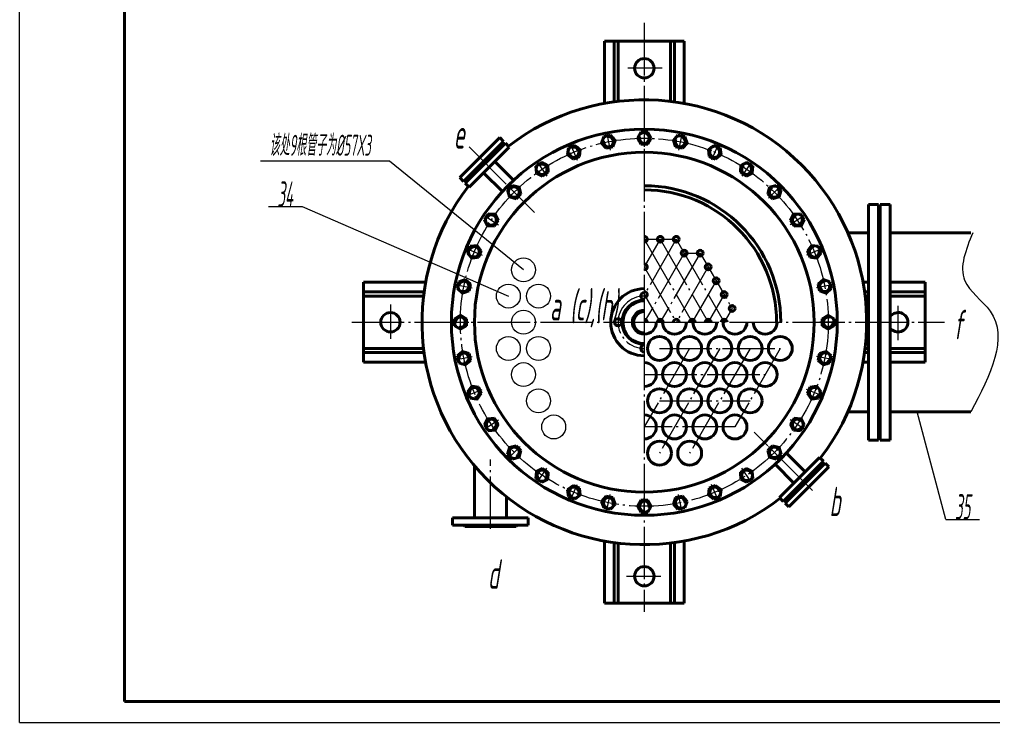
# Model space of a CAD drawing. Header units: millimetres. Extents: x 0 to 420, y 0 to 735.
# Drawn here: x 0 to 231.9, y 0 to 167.5 of the extents above; entities that cross this region are included whole.
import ezdxf
from ezdxf.enums import TextEntityAlignment as Align

# ---------------------------------------------------------------- set-up
doc = ezdxf.new("R2010")
doc.units = ezdxf.units.MM
doc.linetypes.add('CENTER', pattern=[1.5, 1.25, -0.1, 0.05, -0.1])
for name, color, linetype in [('CEN', 1, 'CENTER'), ('CUT', 1, 'Continuous'), ('DIM', 3, 'Continuous'), ('PART', 254, 'Continuous'), ('TXT', 21, 'Continuous')]:
    doc.layers.add(name, color=color, linetype=linetype)
doc.layers.add('HATCH', color=4, linetype='Continuous', lineweight=15)
doc.styles.add('HZ', font='gbeitc.shx', dxfattribs={"width": 0.65, "bigfont": 'gbcbig.shx'})

msp = doc.modelspace()

# ---------------------------------------------------------------- linework, layer by layer
at = {"layer": 'CEN', "lineweight": 15, "ltscale": 10}
for p, q in [((148.9044, 166.62974), (148.9044, 26.35059)), ((153.14603, 155.84086), (144.99038, 155.84086)), ((139.99525, 140.13147), (140.74685, 136.35292)), ((148.9044, 141.00894), (148.9044, 137.15637)), ((157.81355, 140.13147), (157.06195, 136.35292)), ((107.15826, 137.0883), (122.74221, 121.50434)), ((131.42848, 137.53277), (132.90279, 133.97345)), ((166.38033, 137.53277), (164.90601, 133.97345)), ((123.53329, 133.3127), (125.67367, 130.1094)), ((174.27551, 133.3127), (172.13514, 130.1094)), ((116.6131, 127.63345), (119.33729, 124.90927)), ((181.1957, 127.63345), (178.47152, 124.90927)), ((110.93385, 120.71326), (114.13715, 118.57289)), ((186.87495, 120.71326), (183.67165, 118.57289)), ((148.9044, 115.10356), (160.31366, 95.34215)), ((156.51057, 115.10356), (148.9044, 101.92929)), ((152.70749, 115.10356), (148.9044, 108.51643)), ((148.9044, 115.10356), (156.51057, 115.10356)), ((152.70749, 115.10356), (164.11674, 95.34215)), ((156.51057, 115.10356), (167.91983, 95.34215)), ((156.51057, 115.10356), (158.41212, 111.80999)), ((106.71379, 112.81808), (110.2731, 111.34376)), ((158.41212, 111.80999), (148.9044, 95.34215)), ((162.2152, 111.80999), (152.70749, 95.34215)), ((162.2152, 111.80999), (152.70749, 95.34215)), ((158.41212, 111.80999), (162.2152, 111.80999)), ((162.2152, 111.80999), (169.82137, 98.63572)), ((162.2152, 111.80999), (169.82137, 98.63572)), ((191.09502, 112.81808), (187.5357, 111.34376)), ((148.9044, 108.51643), (156.51057, 95.34215)), ((164.11674, 108.51643), (156.51057, 95.34215)), ((164.11674, 108.51643), (156.51057, 95.34215)), ((166.01829, 105.22286), (160.31366, 95.34215)), ((166.01829, 105.22286), (160.31366, 95.34215)), ((104.11509, 104.2513), (107.89363, 103.4997)), ((148.9044, 102.90428), (148.9044, 87.93104)), ((193.69372, 104.2513), (189.91517, 103.4997)), ((148.9044, 101.92929), (152.70749, 95.34215)), ((167.91983, 101.92929), (164.11674, 95.34215)), ((167.91983, 101.92929), (164.11674, 95.34215)), ((88.40569, 99.58378), (88.40569, 91.42813)), ((169.82137, 98.63572), (167.91983, 95.34215)), ((169.82137, 98.63572), (167.91983, 95.34215)), ((169.82137, 98.63572), (167.91983, 95.34215)), ((209.40311, 91.10052), (209.40311, 99.25617)), ((79.17561, 95.34215), (220.39646, 95.34215)), ((103.23761, 95.34215), (107.09018, 95.34215)), ((141.58529, 95.34215), (156.33735, 95.34215)), ((194.57119, 95.34215), (190.71862, 95.34215)), ((159.7044, 89.10677), (148.9044, 70.40062)), ((152.5044, 89.10677), (181.3044, 89.10677)), ((166.9044, 89.10677), (152.5044, 64.16524)), ((174.1044, 89.10677), (159.7044, 64.16524)), ((181.3044, 89.10677), (170.5044, 70.40062)), ((104.11509, 86.433), (107.89363, 87.1846)), ((193.69372, 86.433), (189.91517, 87.1846)), ((148.9044, 82.87139), (177.7044, 82.87139)), ((106.71379, 77.86623), (110.2731, 79.34054)), ((191.09502, 77.86623), (187.5357, 79.34054)), ((152.5044, 76.636), (174.1044, 76.636)), ((110.93385, 69.97104), (114.13715, 72.11142)), ((186.87495, 69.97104), (183.67165, 72.11142)), ((170.5044, 70.40062), (148.9044, 70.40062)), ((188.94509, 55.30147), (175.06659, 69.17996)), ((116.6131, 63.05085), (119.33729, 65.77504)), ((181.1957, 63.05085), (178.47152, 65.77504)), ((112.22347, 46.13462), (112.22347, 62.61166)), ((123.53329, 57.3716), (125.67367, 60.5749)), ((174.27551, 57.3716), (172.13514, 60.5749)), ((131.42848, 53.15154), (132.90279, 56.71085)), ((166.38033, 53.15154), (164.90601, 56.71085)), ((139.99525, 50.55284), (140.74685, 54.33138)), ((148.9044, 49.67536), (148.9044, 53.52793)), ((157.81355, 50.55284), (157.06195, 54.33138)), ((144.66277, 34.84344), (152.81842, 34.84344))]:
    msp.add_line(p, q, dxfattribs=at)
msp.add_circle((148.9044, 95.34215), 43.83889, dxfattribs=at)
msp.add_arc((148.9044, 95.34215), 6.25, 90, 270, dxfattribs=at)
at = {"layer": 'CUT', "color": 140, "lineweight": 15}
for p, q in [((88.21338, 133.68898), (57.44077, 133.68898)), ((120.1044, 107.81292), (88.21338, 133.68898)), ((59.3337, 122.89068), (67.3337, 122.89068)), ((67.3337, 122.89068), (116.5044, 101.57754)), ((220.76192, 48.38965), (213.94023, 74.04215)), ((220.76192, 48.38965), (228.76192, 48.38965))]:
    msp.add_line(p, q, dxfattribs=at)
at = {"layer": 'CUT', "lineweight": 15}
for centre, start, end in [((140.35186, 138.33869), 173.7626941, 96.4116825), ((148.9044, 139.18105), 162.5126941, 85.1616825), ((157.45695, 138.33869), 151.2626941, 73.9116825), ((132.12798, 135.84401), 185.0126941, 107.6616825), ((165.68082, 135.84401), 140.0126941, 62.6616825), ((124.54882, 131.79286), 196.2626941, 118.9116825), ((173.25999, 131.79286), 128.7626941, 51.4116825), ((117.90562, 126.34093), 207.5126941, 130.1616825), ((179.90318, 126.34093), 117.5126941, 40.1616825), ((112.45369, 119.69774), 218.7626941, 141.4116825), ((185.35511, 119.69774), 106.2626941, 28.9116825), ((108.40255, 112.11857), 230.0126941, 152.6616825), ((189.40626, 112.11857), 95.0126941, 17.6616825), ((105.90786, 103.8947), 241.2626941, 163.9116825), ((191.90094, 103.8947), 83.7626941, 6.4116825), ((105.06551, 95.34215), 252.5126941, 175.1616825), ((192.7433, 95.34215), 72.5126941, 355.1616825), ((105.90786, 86.78961), 263.7626941, 186.4116825), ((191.90094, 86.78961), 61.2626941, 343.9116825), ((108.40255, 78.56573), 275.0126941, 197.6616825), ((189.40626, 78.56573), 50.0126941, 332.6616825), ((112.45369, 70.98657), 286.2626941, 208.9116825), ((185.35511, 70.98657), 38.7626941, 321.4116825), ((117.90562, 64.34337), 297.5126941, 220.1616825), ((179.90318, 64.34337), 27.5126941, 310.1616825), ((124.54882, 58.89144), 308.7626941, 231.4116825), ((173.25999, 58.89144), 16.2626941, 298.9116825), ((132.12798, 54.8403), 320.0126941, 242.6616825), ((165.68082, 54.8403), 5.0126941, 287.6616825), ((140.35186, 52.34561), 331.2626941, 253.9116825), ((157.45695, 52.34561), 353.7626941, 276.4116825), ((148.9044, 51.50326), 342.5126941, 265.1616825)]:
    msp.add_arc(centre, 1, start, end, dxfattribs=at)
at = {"layer": 'DIM', "color": 7, "lineweight": 18}
for q in [(0, 735.44506), (420, 0)]:
    msp.add_line((0, 0), q, dxfattribs=at)
at = {"layer": 'DIM', "lineweight": 18}
msp.add_line((210, 0), (420, 0), dxfattribs=at)
at = {"layer": 'HATCH'}
msp.add_spline([(227.17184, 116.64215), (225.22925, 105.33408), (231.29533, 98), (226.72732, 74.04215)], degree=3, dxfattribs=at)
at = {"layer": 'PART', "color": 7, "lineweight": 40}
for p, q in [((25, 730.44506), (25, 5)), ((25, 5), (415, 5))]:
    msp.add_line(p, q, dxfattribs=at)
at = {"layer": 'PART', "lineweight": 40}
for p, q in [((158.41873, 162.28356), (139.39008, 162.28356)), ((139.39008, 162.28356), (139.39008, 147.4618)), ((141.67952, 162.28356), (141.67952, 147.82816)), ((142.67952, 162.28356), (142.67952, 147.95613)), ((155.12928, 162.28356), (155.12928, 147.95613)), ((156.12928, 162.28356), (156.12928, 147.82816)), ((158.41873, 162.28356), (158.41873, 147.4618)), ((104.90048, 129.80013), (114.44643, 139.34607)), ((114.44643, 139.34607), (115.36567, 138.42683)), ((139.26559, 139.57735), (138.73601, 138.01728)), ((140.88143, 139.89876), (139.26559, 139.57735)), ((141.9677, 138.66011), (140.88143, 139.89876)), ((148.08065, 140.60782), (147.2569, 139.18105)), ((147.2569, 139.18105), (148.08065, 137.75427)), ((149.72815, 140.60782), (148.08065, 140.60782)), ((150.5519, 139.18105), (149.72815, 140.60782)), ((149.72815, 137.75427), (150.5519, 139.18105)), ((156.92737, 139.89876), (155.8411, 138.66011)), ((158.54322, 139.57735), (156.92737, 139.89876)), ((159.07279, 138.01728), (158.54322, 139.57735)), ((105.81972, 128.88089), (115.36567, 138.42683)), ((106.24399, 128.45663), (115.78993, 138.00257)), ((107.16323, 127.53739), (116.70917, 137.08333)), ((116.70917, 137.08333), (115.78993, 138.00257)), ((130.82093, 136.84694), (130.60589, 135.21354)), ((132.34303, 137.47742), (130.82093, 136.84694)), ((133.65008, 136.47448), (132.34303, 137.47742)), ((138.73601, 138.01728), (139.82229, 136.77863)), ((139.82229, 136.77863), (141.43813, 137.10004)), ((141.43813, 137.10004), (141.9677, 138.66011)), ((148.08065, 137.75427), (149.72815, 137.75427)), ((155.8411, 138.66011), (156.37067, 137.10004)), ((156.37067, 137.10004), (157.98652, 136.77863)), ((157.98652, 136.77863), (159.07279, 138.01728)), ((165.46578, 137.47742), (164.15873, 136.47448)), ((166.98787, 136.84694), (165.46578, 137.47742)), ((167.20291, 135.21354), (166.98787, 136.84694)), ((108.04711, 130.68401), (113.56254, 136.19945)), ((108.04711, 130.68401), (113.56254, 136.19945)), ((113.56254, 136.19945), (113.47289, 136.53405)), ((113.56254, 136.19945), (113.89715, 136.10979)), ((130.60589, 135.21354), (131.91294, 134.2106)), ((131.91294, 134.2106), (133.43503, 134.84108)), ((133.43503, 134.84108), (133.65008, 136.47448)), ((164.15873, 136.47448), (164.37377, 134.84108)), ((164.37377, 134.84108), (165.89586, 134.2106)), ((165.89586, 134.2106), (167.20291, 135.21354)), ((117.76224, 129.17132), (113.2797, 133.65386)), ((124.44107, 133.43683), (123.07122, 132.52153)), ((123.07122, 132.52153), (123.17897, 130.87756)), ((125.91866, 132.70816), (124.44107, 133.43683)), ((126.02642, 131.06419), (125.91866, 132.70816)), ((171.89014, 132.70816), (171.78239, 131.06419)), ((173.36774, 133.43683), (171.89014, 132.70816)), ((174.73758, 132.52153), (173.36774, 133.43683)), ((174.62983, 130.87756), (174.73758, 132.52153)), ((108.04711, 130.68401), (107.7125, 130.77367)), ((108.04711, 130.68401), (108.13677, 130.34941)), ((115.07524, 126.48431), (110.59269, 130.96685)), ((123.17897, 130.87756), (124.65657, 130.14889)), ((124.65657, 130.14889), (126.02642, 131.06419)), ((171.78239, 131.06419), (173.15224, 130.14889)), ((173.15224, 130.14889), (174.62983, 130.87756)), ((104.90048, 129.80013), (105.81972, 128.88089)), ((107.16323, 127.53739), (106.24399, 128.45663)), ((117.47922, 127.93229), (116.31426, 126.76734)), ((119.07058, 127.50589), (117.47922, 127.93229)), ((180.32959, 127.93229), (178.73822, 127.50589)), ((181.49454, 126.76734), (180.32959, 127.93229)), ((116.31426, 126.76734), (116.74066, 125.17597)), ((118.33203, 124.74957), (119.49699, 125.91453)), ((119.49699, 125.91453), (119.07058, 127.50589)), ((178.73822, 127.50589), (178.31182, 125.91453)), ((178.31182, 125.91453), (179.47678, 124.74957)), ((181.06814, 125.17597), (181.49454, 126.76734)), ((116.74066, 125.17597), (118.33203, 124.74957)), ((179.47678, 124.74957), (181.06814, 125.17597)), ((202.3044, 123.39215), (202.3044, 67.29215)), ((204.7044, 123.39215), (202.3044, 123.39215)), ((204.7044, 123.39215), (204.7044, 67.29215)), ((205.1044, 123.39215), (205.1044, 67.29215)), ((205.1044, 123.39215), (207.5044, 123.39215)), ((207.5044, 123.39215), (207.5044, 67.29215)), ((111.72502, 121.17534), (110.80972, 119.80549)), ((113.369, 121.06758), (111.72502, 121.17534)), ((114.09767, 119.58999), (113.369, 121.06758)), ((184.43981, 121.06758), (183.71114, 119.58999)), ((186.08378, 121.17534), (184.43981, 121.06758)), ((186.99908, 119.80549), (186.08378, 121.17534)), ((110.80972, 119.80549), (111.53839, 118.32789)), ((111.53839, 118.32789), (113.18236, 118.22014)), ((113.18236, 118.22014), (114.09767, 119.58999)), ((183.71114, 119.58999), (184.62644, 118.22014)), ((184.62644, 118.22014), (186.27041, 118.32789)), ((186.27041, 118.32789), (186.99908, 119.80549)), ((204.9044, 119.59215), (204.9044, 71.09215)), ((202.3044, 116.64215), (197.41512, 116.64215)), ((226.72732, 116.64215), (207.5044, 116.64215)), ((109.03302, 113.64066), (107.39961, 113.42562)), ((110.03595, 112.33361), (109.03302, 113.64066)), ((188.77579, 113.64066), (187.77285, 112.33361)), ((190.40919, 113.42562), (188.77579, 113.64066)), ((107.39961, 113.42562), (106.76914, 111.90353)), ((106.76914, 111.90353), (107.77207, 110.59648)), ((109.40548, 110.81152), (110.03595, 112.33361)), ((187.77285, 112.33361), (188.40332, 110.81152)), ((190.03673, 110.59648), (191.03966, 111.90353)), ((191.03966, 111.90353), (190.40919, 113.42562)), ((107.77207, 110.59648), (109.40548, 110.81152)), ((188.40332, 110.81152), (190.03673, 110.59648)), ((81.963, 104.85648), (81.963, 85.82783)), ((81.963, 104.85648), (96.78476, 104.85648)), ((104.6692, 104.98097), (104.34779, 103.36513)), ((106.22927, 105.51054), (104.6692, 104.98097)), ((107.46793, 104.42427), (106.22927, 105.51054)), ((107.14652, 102.80842), (107.46793, 104.42427)), ((191.57953, 105.51054), (190.34088, 104.42427)), ((190.34088, 104.42427), (190.66229, 102.80842)), ((193.1396, 104.98097), (191.57953, 105.51054)), ((193.46101, 103.36513), (193.1396, 104.98097)), ((202.3044, 104.85648), (201.02405, 104.85648)), ((215.84581, 104.85648), (207.5044, 104.85648)), ((215.84581, 85.82783), (215.84581, 104.85648)), ((81.963, 102.56703), (96.4184, 102.56703)), ((104.34779, 103.36513), (105.58645, 102.27885)), ((105.58645, 102.27885), (107.14652, 102.80842)), ((190.66229, 102.80842), (192.22236, 102.27885)), ((192.22236, 102.27885), (193.46101, 103.36513)), ((202.3044, 102.56703), (201.39041, 102.56703)), ((215.84581, 102.56703), (207.5044, 102.56703)), ((81.963, 101.56703), (96.29043, 101.56703)), ((202.3044, 101.56703), (201.51838, 101.56703)), ((215.84581, 101.56703), (207.5044, 101.56703)), ((105.06551, 96.98965), (103.63873, 96.1659)), ((103.63873, 96.1659), (103.63873, 94.5184)), ((106.49229, 96.1659), (105.06551, 96.98965)), ((106.49229, 94.5184), (106.49229, 96.1659)), ((192.7433, 96.98965), (191.31652, 96.1659)), ((191.31652, 96.1659), (191.31652, 94.5184)), ((194.17007, 96.1659), (192.7433, 96.98965)), ((194.17007, 94.5184), (194.17007, 96.1659)), ((103.63873, 94.5184), (105.06551, 93.69465)), ((105.06551, 93.69465), (106.49229, 94.5184)), ((191.31652, 94.5184), (192.7433, 93.69465)), ((192.7433, 93.69465), (194.17007, 94.5184)), ((81.963, 89.11728), (96.29043, 89.11728)), ((81.963, 88.11728), (96.4184, 88.11728)), ((105.58645, 88.40545), (104.34779, 87.31918)), ((107.14652, 87.87588), (105.58645, 88.40545)), ((192.22236, 88.40545), (190.66229, 87.87588)), ((193.46101, 87.31918), (192.22236, 88.40545)), ((202.3044, 88.11728), (201.39041, 88.11728)), ((202.3044, 89.11728), (201.51838, 89.11728)), ((215.84581, 89.11728), (207.5044, 89.11728)), ((215.84581, 88.11728), (207.5044, 88.11728)), ((81.963, 85.82783), (96.78476, 85.82783)), ((104.34779, 87.31918), (104.6692, 85.70334)), ((106.22927, 85.17377), (107.46793, 86.26004)), ((107.46793, 86.26004), (107.14652, 87.87588)), ((190.66229, 87.87588), (190.34088, 86.26004)), ((190.34088, 86.26004), (191.57953, 85.17377)), ((193.1396, 85.70334), (193.46101, 87.31918)), ((202.3044, 85.82783), (201.02405, 85.82783)), ((215.84581, 85.82783), (207.5044, 85.82783)), ((104.6692, 85.70334), (106.22927, 85.17377)), ((191.57953, 85.17377), (193.1396, 85.70334)), ((107.77207, 80.08783), (106.76914, 78.78078)), ((109.40548, 79.87278), (107.77207, 80.08783)), ((110.03595, 78.35069), (109.40548, 79.87278)), ((188.40332, 79.87278), (187.77285, 78.35069)), ((190.03673, 80.08783), (188.40332, 79.87278)), ((191.03966, 78.78078), (190.03673, 80.08783)), ((106.76914, 78.78078), (107.39961, 77.25868)), ((107.39961, 77.25868), (109.03302, 77.04364)), ((109.03302, 77.04364), (110.03595, 78.35069)), ((187.77285, 78.35069), (188.77579, 77.04364)), ((188.77579, 77.04364), (190.40919, 77.25868)), ((190.40919, 77.25868), (191.03966, 78.78078)), ((111.53839, 72.35641), (110.80972, 70.87882)), ((113.18236, 72.46417), (111.53839, 72.35641)), ((114.09767, 71.09432), (113.18236, 72.46417)), ((184.62644, 72.46417), (183.71114, 71.09432)), ((186.27041, 72.35641), (184.62644, 72.46417)), ((186.99908, 70.87882), (186.27041, 72.35641)), ((202.3044, 74.04215), (197.41512, 74.04215)), ((226.72732, 74.04215), (207.5044, 74.04215)), ((110.80972, 70.87882), (111.72502, 69.50897)), ((111.72502, 69.50897), (113.369, 69.61672)), ((113.369, 69.61672), (114.09767, 71.09432)), ((183.71114, 71.09432), (184.43981, 69.61672)), ((184.43981, 69.61672), (186.08378, 69.50897)), ((186.08378, 69.50897), (186.99908, 70.87882)), ((204.9044, 71.09215), (204.7044, 70.89215)), ((204.9044, 71.09215), (205.1044, 70.89215)), ((204.7044, 67.29215), (202.3044, 67.29215)), ((205.1044, 67.29215), (207.5044, 67.29215)), ((116.74066, 65.50833), (116.31426, 63.91697)), ((118.33203, 65.93474), (116.74066, 65.50833)), ((119.49699, 64.76978), (118.33203, 65.93474)), ((179.47678, 65.93474), (178.31182, 64.76978)), ((181.06814, 65.50833), (179.47678, 65.93474)), ((181.49454, 63.91697), (181.06814, 65.50833)), ((116.31426, 63.91697), (117.47922, 62.75201)), ((117.47922, 62.75201), (119.07058, 63.17842)), ((119.07058, 63.17842), (119.49699, 64.76978)), ((178.31182, 64.76978), (178.73822, 63.17842)), ((178.73822, 63.17842), (180.32959, 62.75201)), ((180.32959, 62.75201), (181.49454, 63.91697)), ((190.64558, 63.14692), (181.09964, 53.60098)), ((182.73357, 64.19999), (187.21611, 59.71745)), ((190.64558, 63.14692), (191.56482, 62.22768)), ((108.42347, 61.16214), (108.42347, 48.72965)), ((124.65657, 60.53542), (123.17897, 59.80675)), ((126.02642, 59.62012), (124.65657, 60.53542)), ((173.15224, 60.53542), (171.78239, 59.62012)), ((174.62983, 59.80675), (173.15224, 60.53542)), ((180.04656, 61.51299), (184.5291, 57.03045)), ((191.56482, 62.22768), (182.01888, 52.68174)), ((191.98908, 61.80342), (182.44314, 52.25747)), ((192.90832, 60.88418), (183.36238, 51.33824)), ((189.76169, 60.00029), (189.67204, 60.3349)), ((192.90832, 60.88418), (191.98908, 61.80342)), ((123.17897, 59.80675), (123.07122, 58.16277)), ((123.07122, 58.16277), (124.44107, 57.24747)), ((124.44107, 57.24747), (125.91866, 57.97614)), ((125.91866, 57.97614), (126.02642, 59.62012)), ((171.78239, 59.62012), (171.89014, 57.97614)), ((171.89014, 57.97614), (173.36774, 57.24747)), ((173.36774, 57.24747), (174.73758, 58.16277)), ((174.73758, 58.16277), (174.62983, 59.80675)), ((189.76169, 60.00029), (184.24626, 54.48486)), ((189.76169, 60.00029), (184.24626, 54.48486)), ((189.76169, 60.00029), (190.0963, 59.91064)), ((131.91294, 56.4737), (130.60589, 55.47077)), ((133.43503, 55.84323), (131.91294, 56.4737)), ((133.65008, 54.20982), (133.43503, 55.84323)), ((164.37377, 55.84323), (164.15873, 54.20982)), ((165.89586, 56.4737), (164.37377, 55.84323)), ((167.20291, 55.47077), (165.89586, 56.4737)), ((116.02347, 53.79912), (116.02347, 48.72965)), ((130.60589, 55.47077), (130.82093, 53.83736)), ((130.82093, 53.83736), (132.34303, 53.20689)), ((132.34303, 53.20689), (133.65008, 54.20982)), ((139.82229, 53.90568), (138.73601, 52.66702)), ((141.43813, 53.58427), (139.82229, 53.90568)), ((141.9677, 52.0242), (141.43813, 53.58427)), ((156.37067, 53.58427), (155.8411, 52.0242)), ((157.98652, 53.90568), (156.37067, 53.58427)), ((159.07279, 52.66702), (157.98652, 53.90568)), ((164.15873, 54.20982), (165.46578, 53.20689)), ((165.46578, 53.20689), (166.98787, 53.83736)), ((166.98787, 53.83736), (167.20291, 55.47077)), ((181.09964, 53.60098), (182.01888, 52.68174)), ((184.24626, 54.48486), (183.91166, 54.57452)), ((184.24626, 54.48486), (184.33592, 54.15025)), ((138.73601, 52.66702), (139.26559, 51.10695)), ((139.26559, 51.10695), (140.88143, 50.78554)), ((140.88143, 50.78554), (141.9677, 52.0242)), ((148.08065, 52.93004), (147.2569, 51.50326)), ((147.2569, 51.50326), (148.08065, 50.07648)), ((149.72815, 52.93004), (148.08065, 52.93004)), ((150.5519, 51.50326), (149.72815, 52.93004)), ((149.72815, 50.07648), (150.5519, 51.50326)), ((155.8411, 52.0242), (156.92737, 50.78554)), ((156.92737, 50.78554), (158.54322, 51.10695)), ((158.54322, 51.10695), (159.07279, 52.66702)), ((183.36238, 51.33824), (182.44314, 52.25747)), ((103.22347, 48.72965), (103.22347, 47.02965)), ((121.22347, 48.72965), (103.22347, 48.72965)), ((116.62347, 48.72965), (107.82347, 48.72965)), ((121.22347, 48.72965), (121.22347, 47.02965)), ((148.08065, 50.07648), (149.72815, 50.07648)), ((121.22347, 47.02965), (103.22347, 47.02965)), ((106.12347, 46.72965), (105.95026, 47.02965)), ((118.32347, 46.72965), (106.12347, 46.72965)), ((118.32347, 46.72965), (118.49667, 47.02965)), ((139.39008, 28.40075), (139.39008, 43.22251)), ((141.67952, 28.40075), (141.67952, 42.85615)), ((142.67952, 28.40075), (142.67952, 42.72818)), ((155.12928, 28.40075), (155.12928, 42.72818)), ((156.12928, 28.40075), (156.12928, 42.85615)), ((158.41873, 28.40075), (158.41873, 43.22251)), ((139.39008, 28.40075), (158.41873, 28.40075))]:
    msp.add_line(p, q, dxfattribs=at)
for centre, radius in [((148.9044, 155.84086), 2.31403), ((148.9044, 95.34215), 45.98094), ((140.35186, 138.33869), 1.42678), ((148.9044, 139.18105), 1.42678), ((157.45695, 138.33869), 1.42678), ((132.12798, 135.84401), 1.42678), ((165.68082, 135.84401), 1.42678), ((148.9044, 95.34215), 40.48094), ((124.54882, 131.79286), 1.42678), ((173.25999, 131.79286), 1.42678), ((117.90562, 126.34093), 1.42678), ((179.90318, 126.34093), 1.42678), ((112.45369, 119.69774), 1.42678), ((185.35511, 119.69774), 1.42678), ((152.70749, 115.10356), 0.7), ((156.51057, 115.10356), 0.7), ((108.40255, 112.11857), 1.42678), ((158.41212, 111.80999), 0.7), ((162.2152, 111.80999), 0.7), ((189.40626, 112.11857), 1.42678), ((164.11674, 108.51643), 0.7), ((105.90786, 103.8947), 1.42678), ((166.01829, 105.22286), 0.7), ((191.90094, 103.8947), 1.42678), ((167.91983, 101.92929), 0.7), ((88.40569, 95.34215), 2.31403), ((169.82137, 98.63572), 0.7), ((105.06551, 95.34215), 1.42678), ((142.6544, 95.34215), 0.85), ((192.7433, 95.34215), 1.42678), ((152.5044, 89.10677), 2.85), ((159.7044, 89.10677), 2.85), ((166.9044, 89.10677), 2.85), ((174.1044, 89.10677), 2.85), ((181.3044, 89.10677), 2.85), ((105.90786, 86.78961), 1.42678), ((191.90094, 86.78961), 1.42678), ((156.1044, 82.87139), 2.85), ((163.3044, 82.87139), 2.85), ((170.5044, 82.87139), 2.85), ((177.7044, 82.87139), 2.85), ((108.40255, 78.56573), 1.42678), ((152.5044, 76.636), 2.85), ((159.7044, 76.636), 2.85), ((166.9044, 76.636), 2.85), ((174.1044, 76.636), 2.85), ((189.40626, 78.56573), 1.42678), ((112.45369, 70.98657), 1.42678), ((156.1044, 70.40062), 2.85), ((163.3044, 70.40062), 2.85), ((170.5044, 70.40062), 2.85), ((185.35511, 70.98657), 1.42678), ((117.90562, 64.34337), 1.42678), ((152.5044, 64.16524), 2.85), ((159.7044, 64.16524), 2.85), ((179.90318, 64.34337), 1.42678), ((124.54882, 58.89144), 1.42678), ((173.25999, 58.89144), 1.42678), ((132.12798, 54.8403), 1.42678), ((165.68082, 54.8403), 1.42678), ((140.35186, 52.34561), 1.42678), ((157.45695, 52.34561), 1.42678), ((148.9044, 51.50326), 1.42678), ((148.9044, 34.84344), 2.31403)]:
    msp.add_circle(centre, radius, dxfattribs=at)
at = {"layer": 'PART', "lineweight": 15, "ltscale": 10}
for centre in [(120.1044, 107.81292), (116.5044, 101.57754), (123.7044, 101.57754), (120.1044, 95.34215), (116.5044, 89.10677), (123.7044, 89.10677), (120.1044, 82.87139), (123.7044, 76.636), (127.3044, 70.40062)]:
    msp.add_circle(centre, 2.85, dxfattribs=at)
at = {"layer": 'PART', "lineweight": 40}
for centre, radius, start, end in [((148.9044, 95.34215), 52.98094, 322.3196233, 127.6803767), ((148.9044, 95.34215), 52.98094, 142.3196233, 307.6803767), ((148.9044, 95.34215), 32.51906, 0, 90), ((148.9044, 95.34215), 31.51906, 0, 90), ((148.9044, 115.10356), 0.7, 270, 90), ((148.9044, 108.51643), 0.7, 270, 90), ((148.9044, 95.34215), 8, 90, 270), ((148.9044, 101.59215), 0.85, 90, 270), ((148.9044, 101.92929), 0.7, 270, 90), ((148.9044, 95.34215), 5.27321, 90, 270), ((148.9044, 95.34215), 5.1, 90, 270), ((148.9044, 95.34215), 2.85, 90, 270), ((148.9044, 95.34215), 2.55, 90, 270), ((209.40311, 95.34215), 2.31403, 214.863057, 145.136943), ((148.9044, 95.34215), 0.7, 0, 90), ((148.9044, 95.34215), 2.85, 270, 360), ((152.70749, 95.34215), 0.7, 360, 180), ((156.1044, 95.34215), 2.85, 180, 360), ((156.51057, 95.34215), 0.7, 0, 180), ((160.31366, 95.34215), 0.7, 360, 180), ((163.3044, 95.34215), 2.85, 180, 360), ((164.11674, 95.34215), 0.7, 0, 180), ((167.91983, 95.34215), 0.7, 360, 180), ((170.5044, 95.34215), 2.85, 180, 360), ((177.7044, 95.34215), 2.85, 180, 360), ((148.9044, 89.09215), 0.85, 90, 270), ((148.9044, 82.87139), 2.85, 270, 90), ((148.9044, 70.40062), 2.85, 270, 90)]:
    msp.add_arc(centre, radius, start, end, dxfattribs=at)

# ---------------------------------------------------------------- texts
at = {"layer": 'CUT', "color": 140, "lineweight": 15, "style": 'HZ', "width": 0.5}
msp.add_text('该处9根管子为%%C57X3', height=5, dxfattribs=at).set_placement((59.58851, 135.00239))
for s, p in [('34', (63.3337, 125.89068)), ('35', (224.76192, 51.38965))]:
    msp.add_text(s, height=6, dxfattribs=at).set_placement(p, align=Align.MIDDLE)
at = {"layer": 'TXT', "color": 2, "lineweight": -3, "style": 'HZ', "width": 0.6}
for s, p in [('e', (104.80178, 140.21346)), ('a (c),(h)', (134.48736, 99.26364)), ('f', (223.74177, 94.78128)), ('b', (194.35101, 52.65243)), ('d', (112.95872, 35.34702))]:
    msp.add_text(s, height=7, dxfattribs=at).set_placement(p, align=Align.MIDDLE_CENTER)

doc.saveas('drawing.dxf')
